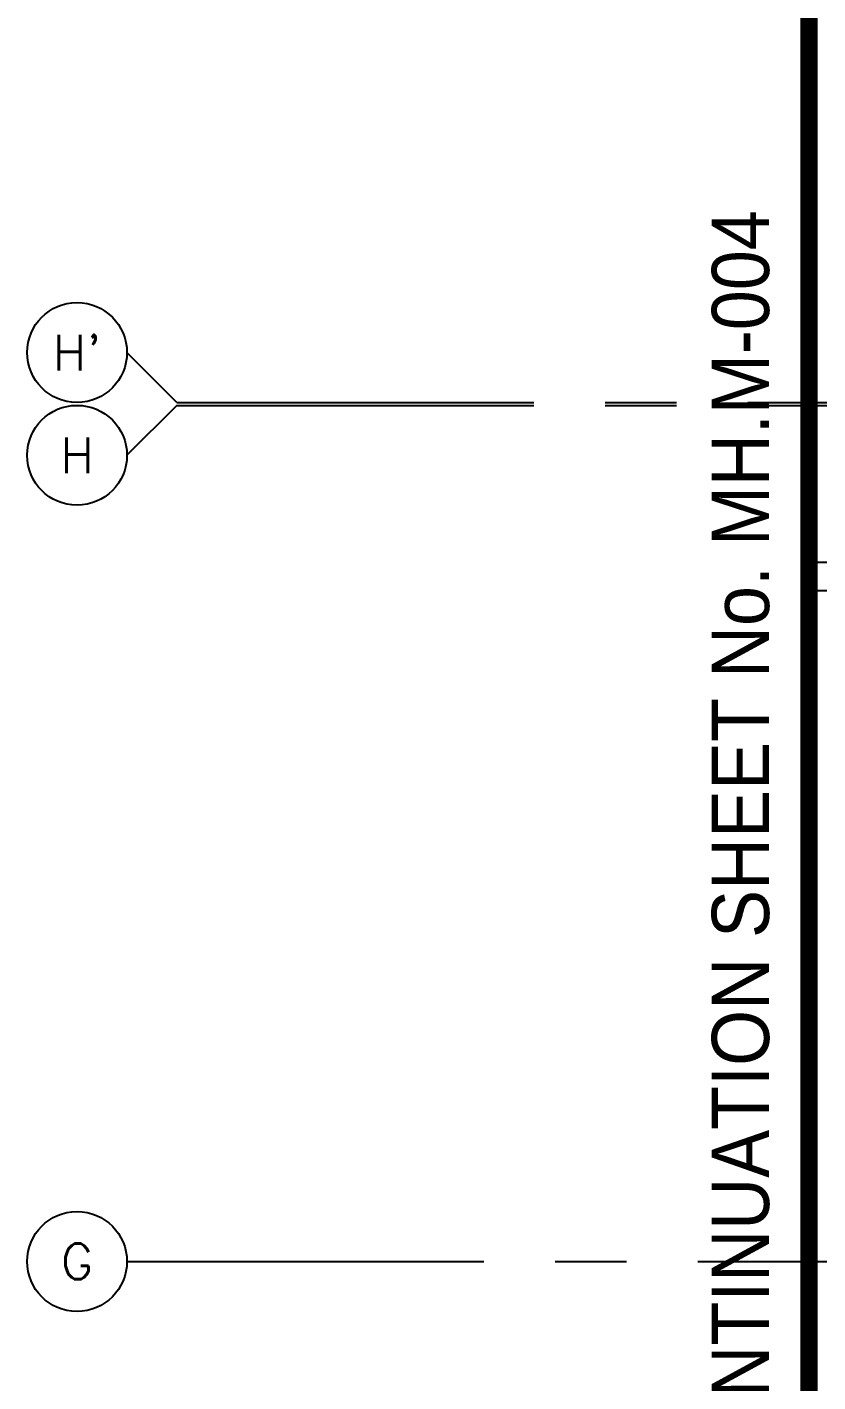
# Model space of a CAD drawing. Extents: x 417866029 to 417866302, y 43498045 to 43498122.
# Drawn here: x 417866028.86 to 417866034.4, y 43498072.13 to 43498081.62 of the extents above; entities that cross this region are included whole.
import ezdxf
from ezdxf.enums import TextEntityAlignment as Align

# ---------------------------------------------------------------- set-up
doc = ezdxf.new("R2010")
doc.units = 0
doc.header["$MEASUREMENT"] = 0
doc.linetypes.add('CENTER2', pattern=[1.125, 0.75, -0.125, 0.125, -0.125])
doc.linetypes.add('CENTERX2', pattern=[4, 2.5, -0.5, 0.5, -0.5])
for name, color, linetype in [('AX-CR', 7, 'CONTINUOUS'), ('AX-TXT', 2, 'CONTINUOUS'), ('AXES', 11, 'CENTERX2'), ('COL', 7, 'CONTINUOUS'), ('ELEV', 2, 'CONTINUOUS'), ('STR', 9, 'CONTINUOUS'), ('TXT1', 2, 'CONTINUOUS')]:
    doc.layers.add(name, color=color, linetype=linetype)
doc.styles.add('ROMANS', font='ROMANS.shx', dxfattribs={"width": 0.6})
doc.styles.add('TTXT', font='ARIAL.TTF', dxfattribs={"width": 0.6})

# ---------------------------------------------------------------- blocks, each defined once
blk = doc.blocks.new('AXL')
at = {"layer": 'AX-CR'}
blk.add_circle((-350.0000000000018, 0), 350.0000000000014, dxfattribs=at)
at = {"layer": 'AX-TXT', "style": 'ROMANS'}
blk.add_attdef('AX', text='', height=250, dxfattribs=at).set_placement((-350.0000000000018, 0), align=Align.MIDDLE)

msp = doc.modelspace()

# ---------------------------------------------------------------- linework, layer by layer
at = {"layer": 'AXES'}
for p, q in [((417866029.9125524, 43498078.99071069), (417866029.5625525, 43498079.34071069)), ((417866029.9125524, 43498078.97071069), (417866029.5625525, 43498078.62071069)), ((417866029.9125524, 43498078.99071069), (417866042.6034642, 43498078.99071069)), ((417866029.9125524, 43498078.97071069), (417866042.6034642, 43498078.97071069)), ((417866029.5625525, 43498072.97071069), (417866037.2034642, 43498072.97071069))]:
    msp.add_line(p, q, dxfattribs=at)
at = {"layer": 'COL'}
msp.add_lwpolyline([(417866034.3141134, 43498077.67100413), (417866034.3141134, 43498077.87100413), (417866034.5034631, 43498077.87071069), (417866034.5034631, 43498077.67071069)], close=True, dxfattribs=at)
at = {"layer": 'ELEV', "linetype": 'CENTER2', "const_width": 0.12}
msp.add_lwpolyline([(417866034.3413261, 43498049.99444725), (417866034.3413261, 43498113.83270772)], dxfattribs=at)
at = {"layer": 'STR'}
msp.add_line((417866034.3734642, 43498076.22071069), (417866034.3734642, 43498077.67071069), dxfattribs=at)

# ---------------------------------------------------------------- block references
at = {"layer": 'AXES', "xscale": 0.0009999871253967285, "yscale": 0.001000002026557922, "zscale": 0.001}
for p, values in [((417866029.5625525, 43498079.34071069), {'AX': "H'"}), ((417866029.5625525, 43498078.62071069), {'AX': 'H'}), ((417866029.5625525, 43498072.97071069), {'AX': 'G'})]:
    msp.add_blockref('AXL', p, dxfattribs=at).add_auto_attribs(values)

# ---------------------------------------------------------------- texts
at = {"layer": 'TXT1', "color": 6, "style": 'TTXT', "width": 0.9}
msp.add_text('MATCH LINE CONTINUATION SHEET No. MH.M-004', height=0.40118203125, rotation=90, dxfattribs=at).set_placement((417866034.0617554, 43498068.06492995))

doc.saveas('drawing.dxf')
